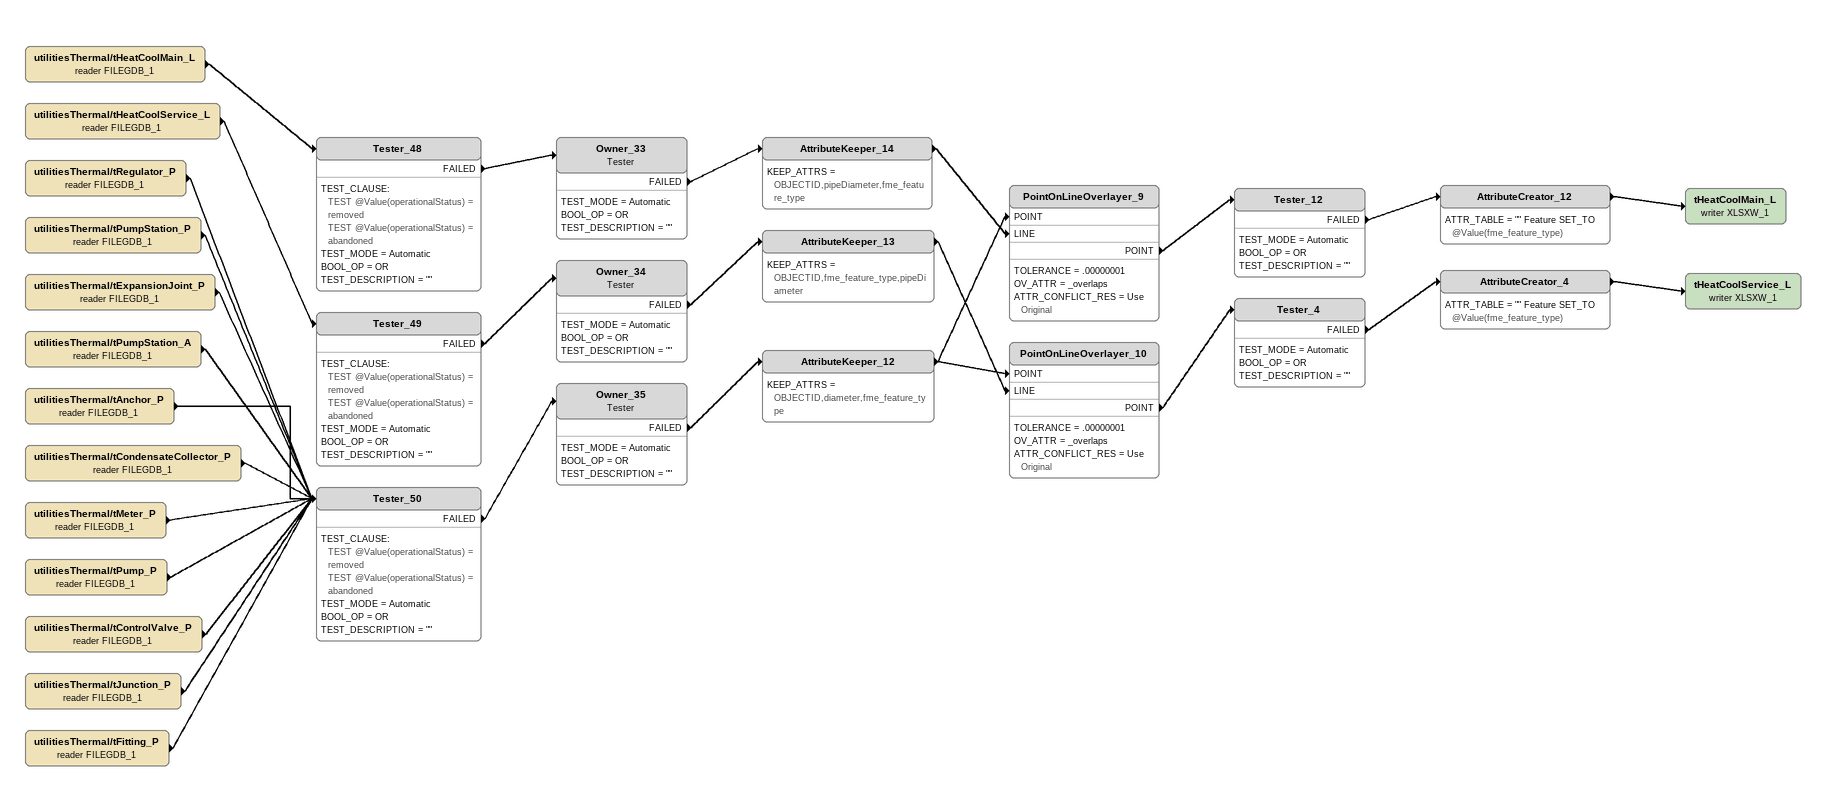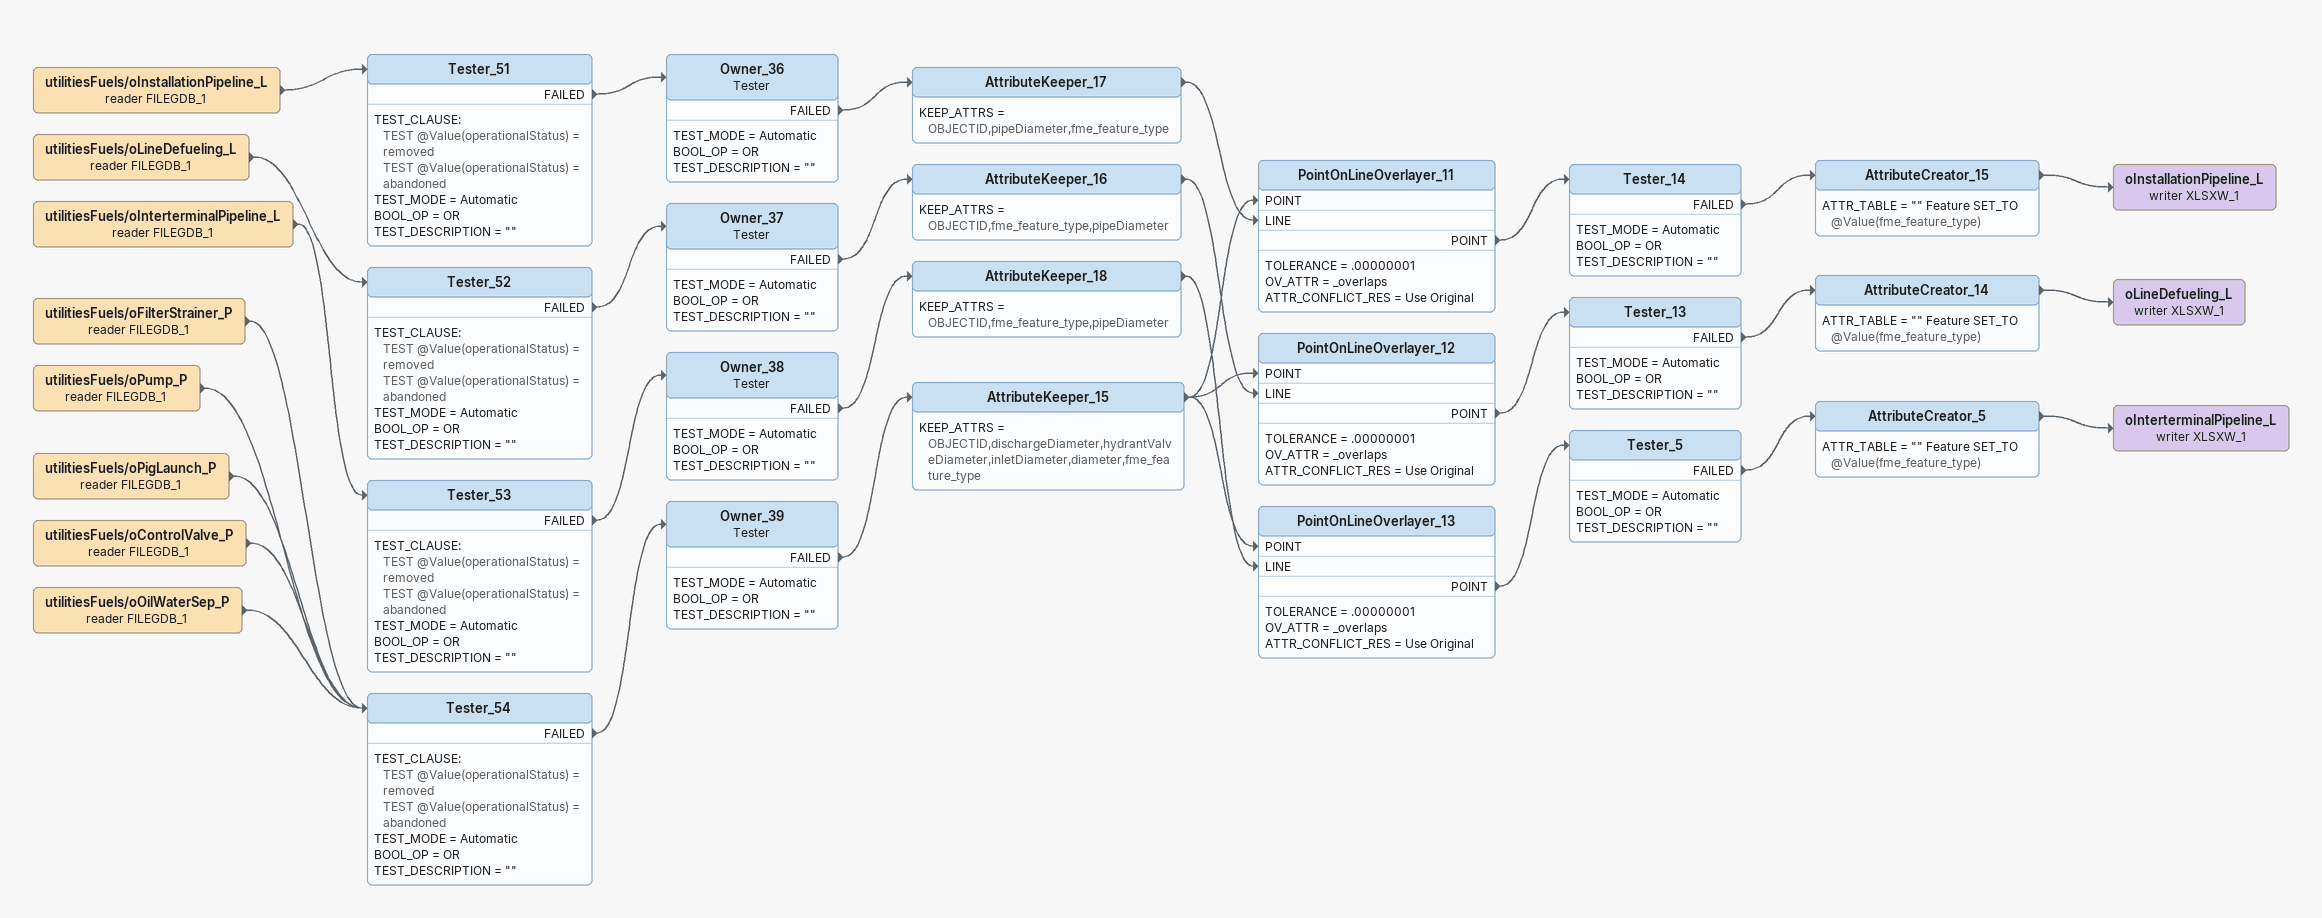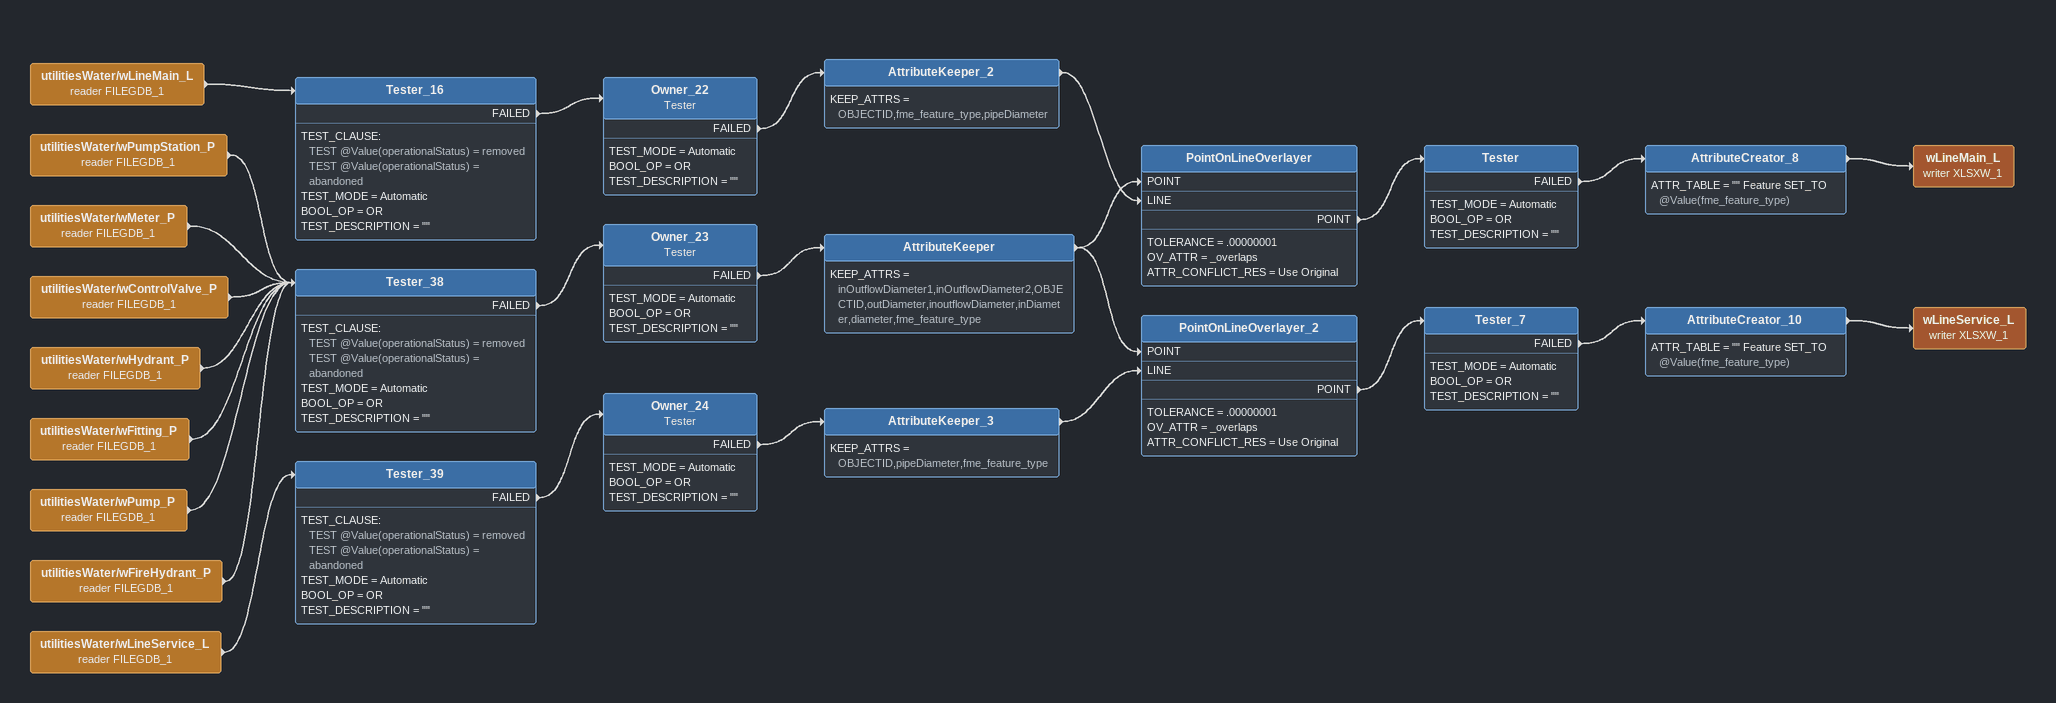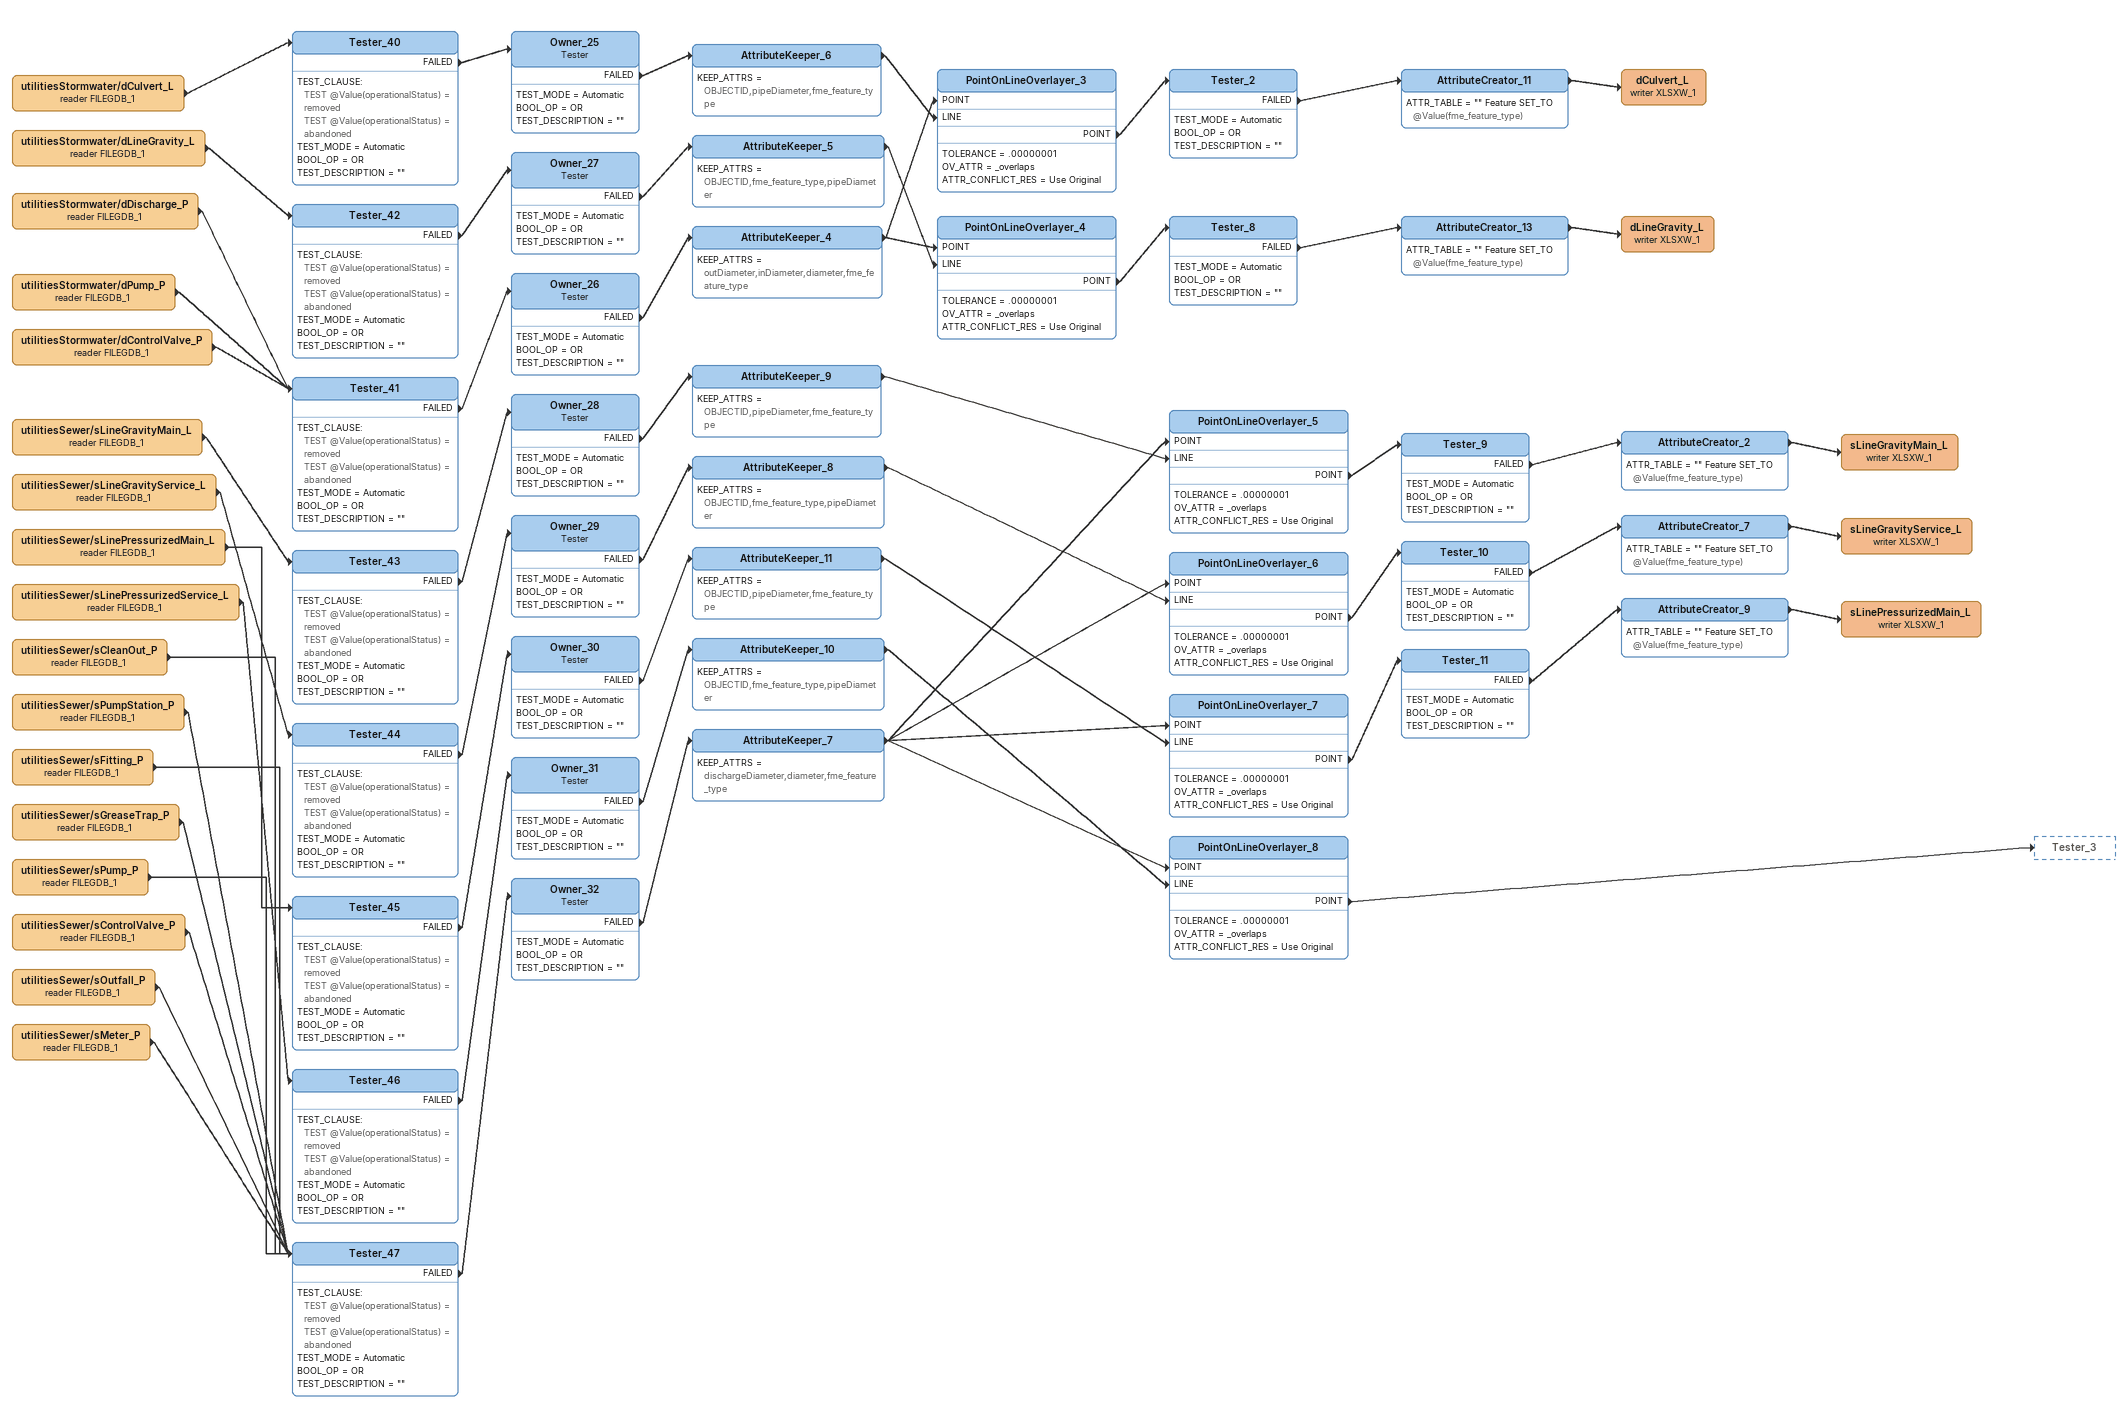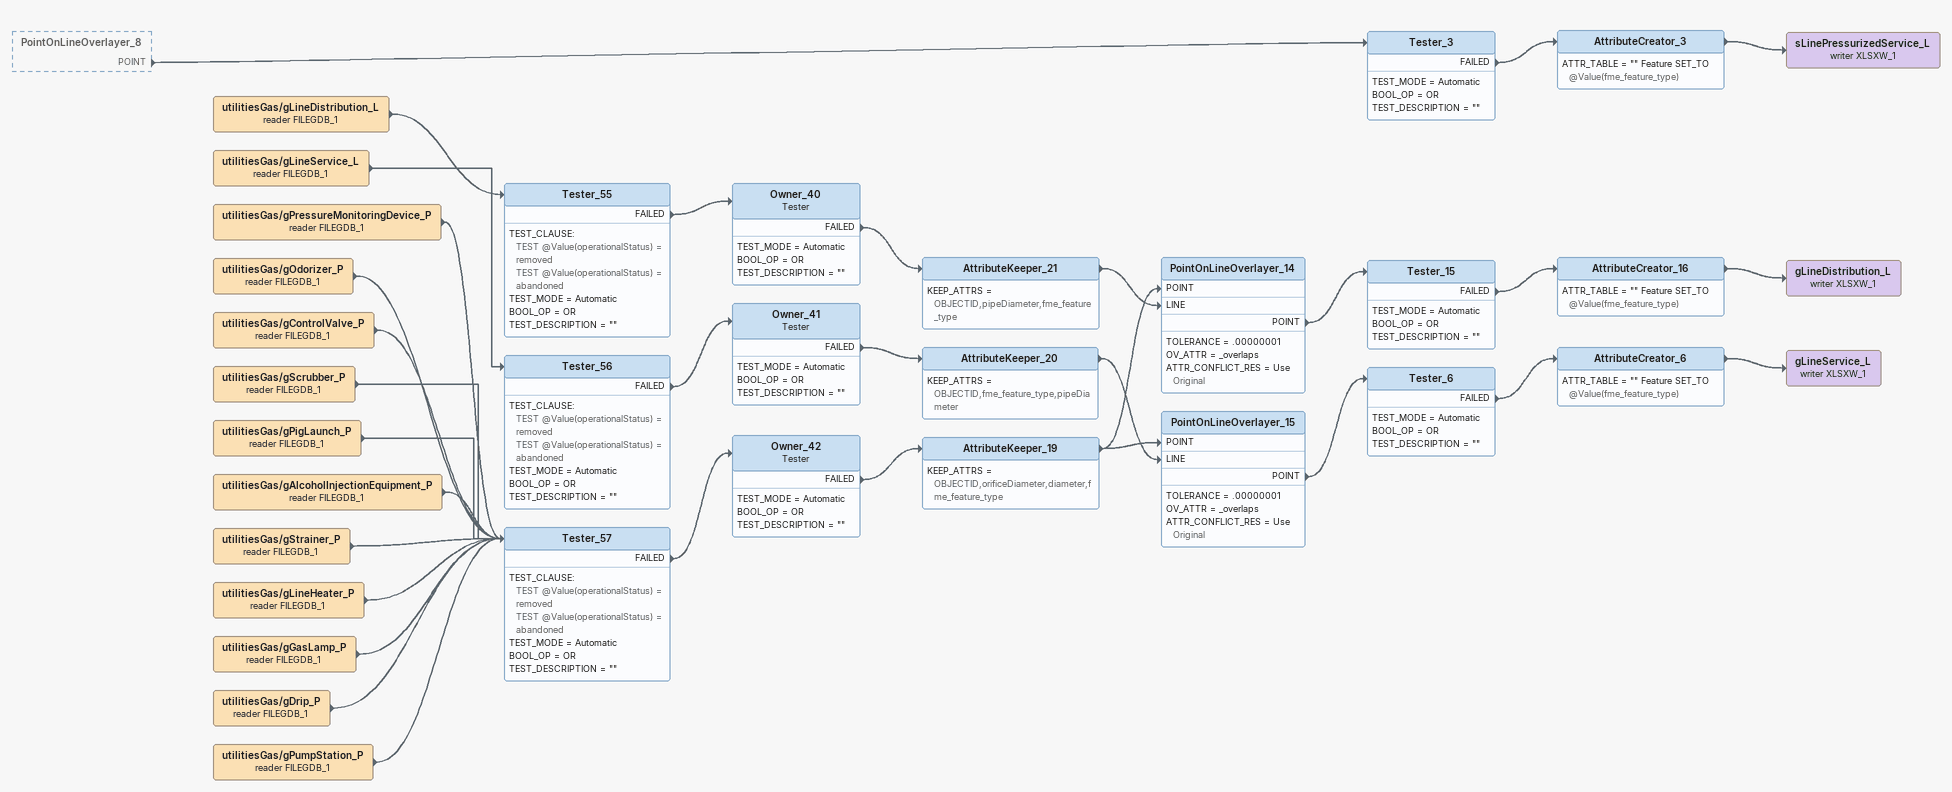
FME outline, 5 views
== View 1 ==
utilitiesThermal/tHeatCoolMain_L (reader FILEGDB_1)
    -> Tester_48
Tester_48
    TEST_CLAUSE:
      TEST @Value(operationalStatus) = removed
      TEST @Value(operationalStatus) = abandoned
    TEST_MODE = Automatic
    BOOL_OP = OR
    TEST_DESCRIPTION = ""
    FAILED -> Owner_33
Owner_33: Tester
    TEST_MODE = Automatic
    BOOL_OP = OR
    TEST_DESCRIPTION = ""
    FAILED -> AttributeKeeper_14
AttributeKeeper_14
    KEEP_ATTRS = OBJECTID,pipeDiameter,fme_feature_type
    -> PointOnLineOverlayer_9 [LINE]
utilitiesThermal/tHeatCoolService_L (reader FILEGDB_1)
    -> Tester_49
Tester_49
    TEST_CLAUSE:
      TEST @Value(operationalStatus) = removed
      TEST @Value(operationalStatus) = abandoned
    TEST_MODE = Automatic
    BOOL_OP = OR
    TEST_DESCRIPTION = ""
    FAILED -> Owner_34
Owner_34: Tester
    TEST_MODE = Automatic
    BOOL_OP = OR
    TEST_DESCRIPTION = ""
    FAILED -> AttributeKeeper_13
AttributeKeeper_13
    KEEP_ATTRS = OBJECTID,fme_feature_type,pipeDiameter
    -> PointOnLineOverlayer_10 [LINE]
utilitiesThermal/tRegulator_P (reader FILEGDB_1)
    -> Tester_50
utilitiesThermal/tPumpStation_P (reader FILEGDB_1)
    -> Tester_50
utilitiesThermal/tExpansionJoint_P (reader FILEGDB_1)
    -> Tester_50
utilitiesThermal/tPumpStation_A (reader FILEGDB_1)
    -> Tester_50
utilitiesThermal/tAnchor_P (reader FILEGDB_1)
    -> Tester_50
utilitiesThermal/tCondensateCollector_P (reader FILEGDB_1)
    -> Tester_50
utilitiesThermal/tMeter_P (reader FILEGDB_1)
    -> Tester_50
utilitiesThermal/tPump_P (reader FILEGDB_1)
    -> Tester_50
utilitiesThermal/tControlValve_P (reader FILEGDB_1)
    -> Tester_50
utilitiesThermal/tJunction_P (reader FILEGDB_1)
    -> Tester_50
utilitiesThermal/tFitting_P (reader FILEGDB_1)
    -> Tester_50
Tester_50
    TEST_CLAUSE:
      TEST @Value(operationalStatus) = removed
      TEST @Value(operationalStatus) = abandoned
    TEST_MODE = Automatic
    BOOL_OP = OR
    TEST_DESCRIPTION = ""
    FAILED -> Owner_35
Owner_35: Tester
    TEST_MODE = Automatic
    BOOL_OP = OR
    TEST_DESCRIPTION = ""
    FAILED -> AttributeKeeper_12
AttributeKeeper_12
    KEEP_ATTRS = OBJECTID,diameter,fme_feature_type
    -> PointOnLineOverlayer_9 [POINT]
    -> PointOnLineOverlayer_10 [POINT]
PointOnLineOverlayer_9
    TOLERANCE = .00000001
    OV_ATTR = _overlaps
    ATTR_CONFLICT_RES = Use Original
    POINT -> Tester_12
Tester_12
    TEST_MODE = Automatic
    BOOL_OP = OR
    TEST_DESCRIPTION = ""
    FAILED -> AttributeCreator_12
AttributeCreator_12
    ATTR_TABLE = "" Feature SET_TO @Value(fme_feature_type)
    -> tHeatCoolMain_L (writer XLSXW_1)
tHeatCoolMain_L (writer XLSXW_1)
PointOnLineOverlayer_10
    TOLERANCE = .00000001
    OV_ATTR = _overlaps
    ATTR_CONFLICT_RES = Use Original
    POINT -> Tester_4
Tester_4
    TEST_MODE = Automatic
    BOOL_OP = OR
    TEST_DESCRIPTION = ""
    FAILED -> AttributeCreator_4
AttributeCreator_4
    ATTR_TABLE = "" Feature SET_TO @Value(fme_feature_type)
    -> tHeatCoolService_L (writer XLSXW_1)
tHeatCoolService_L (writer XLSXW_1)

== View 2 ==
utilitiesFuels/oInstallationPipeline_L (reader FILEGDB_1)
    -> Tester_51
Tester_51
    TEST_CLAUSE:
      TEST @Value(operationalStatus) = removed
      TEST @Value(operationalStatus) = abandoned
    TEST_MODE = Automatic
    BOOL_OP = OR
    TEST_DESCRIPTION = ""
    FAILED -> Owner_36
Owner_36: Tester
    TEST_MODE = Automatic
    BOOL_OP = OR
    TEST_DESCRIPTION = ""
    FAILED -> AttributeKeeper_17
AttributeKeeper_17
    KEEP_ATTRS = OBJECTID,pipeDiameter,fme_feature_type
    -> PointOnLineOverlayer_11 [LINE]
utilitiesFuels/oLineDefueling_L (reader FILEGDB_1)
    -> Tester_52
Tester_52
    TEST_CLAUSE:
      TEST @Value(operationalStatus) = removed
      TEST @Value(operationalStatus) = abandoned
    TEST_MODE = Automatic
    BOOL_OP = OR
    TEST_DESCRIPTION = ""
    FAILED -> Owner_37
Owner_37: Tester
    TEST_MODE = Automatic
    BOOL_OP = OR
    TEST_DESCRIPTION = ""
    FAILED -> AttributeKeeper_16
AttributeKeeper_16
    KEEP_ATTRS = OBJECTID,fme_feature_type,pipeDiameter
    -> PointOnLineOverlayer_12 [LINE]
utilitiesFuels/oInterterminalPipeline_L (reader FILEGDB_1)
    -> Tester_53
Tester_53
    TEST_CLAUSE:
      TEST @Value(operationalStatus) = removed
      TEST @Value(operationalStatus) = abandoned
    TEST_MODE = Automatic
    BOOL_OP = OR
    TEST_DESCRIPTION = ""
    FAILED -> Owner_38
Owner_38: Tester
    TEST_MODE = Automatic
    BOOL_OP = OR
    TEST_DESCRIPTION = ""
    FAILED -> AttributeKeeper_18
AttributeKeeper_18
    KEEP_ATTRS = OBJECTID,fme_feature_type,pipeDiameter
    -> PointOnLineOverlayer_13 [LINE]
utilitiesFuels/oFilterStrainer_P (reader FILEGDB_1)
    -> Tester_54
utilitiesFuels/oPump_P (reader FILEGDB_1)
    -> Tester_54
utilitiesFuels/oPigLaunch_P (reader FILEGDB_1)
    -> Tester_54
utilitiesFuels/oControlValve_P (reader FILEGDB_1)
    -> Tester_54
utilitiesFuels/oOilWaterSep_P (reader FILEGDB_1)
    -> Tester_54
Tester_54
    TEST_CLAUSE:
      TEST @Value(operationalStatus) = removed
      TEST @Value(operationalStatus) = abandoned
    TEST_MODE = Automatic
    BOOL_OP = OR
    TEST_DESCRIPTION = ""
    FAILED -> Owner_39
Owner_39: Tester
    TEST_MODE = Automatic
    BOOL_OP = OR
    TEST_DESCRIPTION = ""
    FAILED -> AttributeKeeper_15
AttributeKeeper_15
    KEEP_ATTRS = OBJECTID,dischargeDiameter,hydrantValveDiameter,inletDiameter,diameter,fme_feature_type
    -> PointOnLineOverlayer_13 [POINT]
    -> PointOnLineOverlayer_12 [POINT]
    -> PointOnLineOverlayer_11 [POINT]
PointOnLineOverlayer_11
    TOLERANCE = .00000001
    OV_ATTR = _overlaps
    ATTR_CONFLICT_RES = Use Original
    POINT -> Tester_14
Tester_14
    TEST_MODE = Automatic
    BOOL_OP = OR
    TEST_DESCRIPTION = ""
    FAILED -> AttributeCreator_15
AttributeCreator_15
    ATTR_TABLE = "" Feature SET_TO @Value(fme_feature_type)
    -> oInstallationPipeline_L (writer XLSXW_1)
oInstallationPipeline_L (writer XLSXW_1)
PointOnLineOverlayer_12
    TOLERANCE = .00000001
    OV_ATTR = _overlaps
    ATTR_CONFLICT_RES = Use Original
    POINT -> Tester_13
Tester_13
    TEST_MODE = Automatic
    BOOL_OP = OR
    TEST_DESCRIPTION = ""
    FAILED -> AttributeCreator_14
AttributeCreator_14
    ATTR_TABLE = "" Feature SET_TO @Value(fme_feature_type)
    -> oLineDefueling_L (writer XLSXW_1)
oLineDefueling_L (writer XLSXW_1)
PointOnLineOverlayer_13
    TOLERANCE = .00000001
    OV_ATTR = _overlaps
    ATTR_CONFLICT_RES = Use Original
    POINT -> Tester_5
Tester_5
    TEST_MODE = Automatic
    BOOL_OP = OR
    TEST_DESCRIPTION = ""
    FAILED -> AttributeCreator_5
AttributeCreator_5
    ATTR_TABLE = "" Feature SET_TO @Value(fme_feature_type)
    -> oInterterminalPipeline_L (writer XLSXW_1)
oInterterminalPipeline_L (writer XLSXW_1)

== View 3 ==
utilitiesWater/wLineMain_L (reader FILEGDB_1)
    -> Tester_16
Tester_16
    TEST_CLAUSE:
      TEST @Value(operationalStatus) = removed
      TEST @Value(operationalStatus) = abandoned
    TEST_MODE = Automatic
    BOOL_OP = OR
    TEST_DESCRIPTION = ""
    FAILED -> Owner_22
Owner_22: Tester
    TEST_MODE = Automatic
    BOOL_OP = OR
    TEST_DESCRIPTION = ""
    FAILED -> AttributeKeeper_2
AttributeKeeper_2
    KEEP_ATTRS = OBJECTID,fme_feature_type,pipeDiameter
    -> PointOnLineOverlayer [LINE]
utilitiesWater/wPumpStation_P (reader FILEGDB_1)
    -> Tester_38
utilitiesWater/wMeter_P (reader FILEGDB_1)
    -> Tester_38
utilitiesWater/wControlValve_P (reader FILEGDB_1)
    -> Tester_38
utilitiesWater/wHydrant_P (reader FILEGDB_1)
    -> Tester_38
utilitiesWater/wFitting_P (reader FILEGDB_1)
    -> Tester_38
utilitiesWater/wPump_P (reader FILEGDB_1)
    -> Tester_38
utilitiesWater/wFireHydrant_P (reader FILEGDB_1)
    -> Tester_38
Tester_38
    TEST_CLAUSE:
      TEST @Value(operationalStatus) = removed
      TEST @Value(operationalStatus) = abandoned
    TEST_MODE = Automatic
    BOOL_OP = OR
    TEST_DESCRIPTION = ""
    FAILED -> Owner_23
Owner_23: Tester
    TEST_MODE = Automatic
    BOOL_OP = OR
    TEST_DESCRIPTION = ""
    FAILED -> AttributeKeeper
AttributeKeeper
    KEEP_ATTRS = inOutflowDiameter1,inOutflowDiameter2,OBJECTID,outDiameter,inoutflowDiameter,inDiameter,diameter,fme_feature_type
    -> PointOnLineOverlayer_2 [POINT]
    -> PointOnLineOverlayer [POINT]
PointOnLineOverlayer
    TOLERANCE = .00000001
    OV_ATTR = _overlaps
    ATTR_CONFLICT_RES = Use Original
    POINT -> Tester
Tester
    TEST_MODE = Automatic
    BOOL_OP = OR
    TEST_DESCRIPTION = ""
    FAILED -> AttributeCreator_8
AttributeCreator_8
    ATTR_TABLE = "" Feature SET_TO @Value(fme_feature_type)
    -> wLineMain_L (writer XLSXW_1)
wLineMain_L (writer XLSXW_1)
utilitiesWater/wLineService_L (reader FILEGDB_1)
    -> Tester_39
Tester_39
    TEST_CLAUSE:
      TEST @Value(operationalStatus) = removed
      TEST @Value(operationalStatus) = abandoned
    TEST_MODE = Automatic
    BOOL_OP = OR
    TEST_DESCRIPTION = ""
    FAILED -> Owner_24
Owner_24: Tester
    TEST_MODE = Automatic
    BOOL_OP = OR
    TEST_DESCRIPTION = ""
    FAILED -> AttributeKeeper_3
AttributeKeeper_3
    KEEP_ATTRS = OBJECTID,pipeDiameter,fme_feature_type
    -> PointOnLineOverlayer_2 [LINE]
PointOnLineOverlayer_2
    TOLERANCE = .00000001
    OV_ATTR = _overlaps
    ATTR_CONFLICT_RES = Use Original
    POINT -> Tester_7
Tester_7
    TEST_MODE = Automatic
    BOOL_OP = OR
    TEST_DESCRIPTION = ""
    FAILED -> AttributeCreator_10
AttributeCreator_10
    ATTR_TABLE = "" Feature SET_TO @Value(fme_feature_type)
    -> wLineService_L (writer XLSXW_1)
wLineService_L (writer XLSXW_1)

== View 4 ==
utilitiesStormwater/dCulvert_L (reader FILEGDB_1)
    -> Tester_40
Tester_40
    TEST_CLAUSE:
      TEST @Value(operationalStatus) = removed
      TEST @Value(operationalStatus) = abandoned
    TEST_MODE = Automatic
    BOOL_OP = OR
    TEST_DESCRIPTION = ""
    FAILED -> Owner_25
Owner_25: Tester
    TEST_MODE = Automatic
    BOOL_OP = OR
    TEST_DESCRIPTION = ""
    FAILED -> AttributeKeeper_6
AttributeKeeper_6
    KEEP_ATTRS = OBJECTID,pipeDiameter,fme_feature_type
    -> PointOnLineOverlayer_3 [LINE]
utilitiesStormwater/dLineGravity_L (reader FILEGDB_1)
    -> Tester_42
Tester_42
    TEST_CLAUSE:
      TEST @Value(operationalStatus) = removed
      TEST @Value(operationalStatus) = abandoned
    TEST_MODE = Automatic
    BOOL_OP = OR
    TEST_DESCRIPTION = ""
    FAILED -> Owner_27
Owner_27: Tester
    TEST_MODE = Automatic
    BOOL_OP = OR
    TEST_DESCRIPTION = ""
    FAILED -> AttributeKeeper_5
AttributeKeeper_5
    KEEP_ATTRS = OBJECTID,fme_feature_type,pipeDiameter
    -> PointOnLineOverlayer_4 [LINE]
utilitiesStormwater/dDischarge_P (reader FILEGDB_1)
    -> Tester_41
utilitiesStormwater/dPump_P (reader FILEGDB_1)
    -> Tester_41
utilitiesStormwater/dControlValve_P (reader FILEGDB_1)
    -> Tester_41
Tester_41
    TEST_CLAUSE:
      TEST @Value(operationalStatus) = removed
      TEST @Value(operationalStatus) = abandoned
    TEST_MODE = Automatic
    BOOL_OP = OR
    TEST_DESCRIPTION = ""
    FAILED -> Owner_26
Owner_26: Tester
    TEST_MODE = Automatic
    BOOL_OP = OR
    TEST_DESCRIPTION = ""
    FAILED -> AttributeKeeper_4
AttributeKeeper_4
    KEEP_ATTRS = outDiameter,inDiameter,diameter,fme_feature_type
    -> PointOnLineOverlayer_4 [POINT]
    -> PointOnLineOverlayer_3 [POINT]
PointOnLineOverlayer_3
    TOLERANCE = .00000001
    OV_ATTR = _overlaps
    ATTR_CONFLICT_RES = Use Original
    POINT -> Tester_2
Tester_2
    TEST_MODE = Automatic
    BOOL_OP = OR
    TEST_DESCRIPTION = ""
    FAILED -> AttributeCreator_11
AttributeCreator_11
    ATTR_TABLE = "" Feature SET_TO @Value(fme_feature_type)
    -> dCulvert_L (writer XLSXW_1)
dCulvert_L (writer XLSXW_1)
PointOnLineOverlayer_4
    TOLERANCE = .00000001
    OV_ATTR = _overlaps
    ATTR_CONFLICT_RES = Use Original
    POINT -> Tester_8
Tester_8
    TEST_MODE = Automatic
    BOOL_OP = OR
    TEST_DESCRIPTION = ""
    FAILED -> AttributeCreator_13
AttributeCreator_13
    ATTR_TABLE = "" Feature SET_TO @Value(fme_feature_type)
    -> dLineGravity_L (writer XLSXW_1)
dLineGravity_L (writer XLSXW_1)
utilitiesSewer/sLineGravityMain_L (reader FILEGDB_1)
    -> Tester_43
Tester_43
    TEST_CLAUSE:
      TEST @Value(operationalStatus) = removed
      TEST @Value(operationalStatus) = abandoned
    TEST_MODE = Automatic
    BOOL_OP = OR
    TEST_DESCRIPTION = ""
    FAILED -> Owner_28
Owner_28: Tester
    TEST_MODE = Automatic
    BOOL_OP = OR
    TEST_DESCRIPTION = ""
    FAILED -> AttributeKeeper_9
AttributeKeeper_9
    KEEP_ATTRS = OBJECTID,pipeDiameter,fme_feature_type
    -> PointOnLineOverlayer_5 [LINE]
utilitiesSewer/sLineGravityService_L (reader FILEGDB_1)
    -> Tester_44
Tester_44
    TEST_CLAUSE:
      TEST @Value(operationalStatus) = removed
      TEST @Value(operationalStatus) = abandoned
    TEST_MODE = Automatic
    BOOL_OP = OR
    TEST_DESCRIPTION = ""
    FAILED -> Owner_29
Owner_29: Tester
    TEST_MODE = Automatic
    BOOL_OP = OR
    TEST_DESCRIPTION = ""
    FAILED -> AttributeKeeper_8
AttributeKeeper_8
    KEEP_ATTRS = OBJECTID,fme_feature_type,pipeDiameter
    -> PointOnLineOverlayer_6 [LINE]
utilitiesSewer/sLinePressurizedMain_L (reader FILEGDB_1)
    -> Tester_45
Tester_45
    TEST_CLAUSE:
      TEST @Value(operationalStatus) = removed
      TEST @Value(operationalStatus) = abandoned
    TEST_MODE = Automatic
    BOOL_OP = OR
    TEST_DESCRIPTION = ""
    FAILED -> Owner_30
Owner_30: Tester
    TEST_MODE = Automatic
    BOOL_OP = OR
    TEST_DESCRIPTION = ""
    FAILED -> AttributeKeeper_11
AttributeKeeper_11
    KEEP_ATTRS = OBJECTID,pipeDiameter,fme_feature_type
    -> PointOnLineOverlayer_7 [LINE]
utilitiesSewer/sLinePressurizedService_L (reader FILEGDB_1)
    -> Tester_46
Tester_46
    TEST_CLAUSE:
      TEST @Value(operationalStatus) = removed
      TEST @Value(operationalStatus) = abandoned
    TEST_MODE = Automatic
    BOOL_OP = OR
    TEST_DESCRIPTION = ""
    FAILED -> Owner_31
Owner_31: Tester
    TEST_MODE = Automatic
    BOOL_OP = OR
    TEST_DESCRIPTION = ""
    FAILED -> AttributeKeeper_10
AttributeKeeper_10
    KEEP_ATTRS = OBJECTID,fme_feature_type,pipeDiameter
    -> PointOnLineOverlayer_8 [LINE]
utilitiesSewer/sCleanOut_P (reader FILEGDB_1)
    -> Tester_47
utilitiesSewer/sPumpStation_P (reader FILEGDB_1)
    -> Tester_47
utilitiesSewer/sFitting_P (reader FILEGDB_1)
    -> Tester_47
utilitiesSewer/sGreaseTrap_P (reader FILEGDB_1)
    -> Tester_47
utilitiesSewer/sPump_P (reader FILEGDB_1)
    -> Tester_47
utilitiesSewer/sControlValve_P (reader FILEGDB_1)
    -> Tester_47
utilitiesSewer/sOutfall_P (reader FILEGDB_1)
    -> Tester_47
utilitiesSewer/sMeter_P (reader FILEGDB_1)
    -> Tester_47
Tester_47
    TEST_CLAUSE:
      TEST @Value(operationalStatus) = removed
      TEST @Value(operationalStatus) = abandoned
    TEST_MODE = Automatic
    BOOL_OP = OR
    TEST_DESCRIPTION = ""
    FAILED -> Owner_32
Owner_32: Tester
    TEST_MODE = Automatic
    BOOL_OP = OR
    TEST_DESCRIPTION = ""
    FAILED -> AttributeKeeper_7
AttributeKeeper_7
    KEEP_ATTRS = dischargeDiameter,diameter,fme_feature_type
    -> PointOnLineOverlayer_5 [POINT]
    -> PointOnLineOverlayer_6 [POINT]
    -> PointOnLineOverlayer_7 [POINT]
    -> PointOnLineOverlayer_8 [POINT]
PointOnLineOverlayer_5
    TOLERANCE = .00000001
    OV_ATTR = _overlaps
    ATTR_CONFLICT_RES = Use Original
    POINT -> Tester_9
Tester_9
    TEST_MODE = Automatic
    BOOL_OP = OR
    TEST_DESCRIPTION = ""
    FAILED -> AttributeCreator_2
AttributeCreator_2
    ATTR_TABLE = "" Feature SET_TO @Value(fme_feature_type)
    -> sLineGravityMain_L (writer XLSXW_1)
sLineGravityMain_L (writer XLSXW_1)
PointOnLineOverlayer_6
    TOLERANCE = .00000001
    OV_ATTR = _overlaps
    ATTR_CONFLICT_RES = Use Original
    POINT -> Tester_10
Tester_10
    TEST_MODE = Automatic
    BOOL_OP = OR
    TEST_DESCRIPTION = ""
    FAILED -> AttributeCreator_7
AttributeCreator_7
    ATTR_TABLE = "" Feature SET_TO @Value(fme_feature_type)
    -> sLineGravityService_L (writer XLSXW_1)
sLineGravityService_L (writer XLSXW_1)
PointOnLineOverlayer_7
    TOLERANCE = .00000001
    OV_ATTR = _overlaps
    ATTR_CONFLICT_RES = Use Original
    POINT -> Tester_11
Tester_11
    TEST_MODE = Automatic
    BOOL_OP = OR
    TEST_DESCRIPTION = ""
    FAILED -> AttributeCreator_9
AttributeCreator_9
    ATTR_TABLE = "" Feature SET_TO @Value(fme_feature_type)
    -> sLinePressurizedMain_L (writer XLSXW_1)
sLinePressurizedMain_L (writer XLSXW_1)
PointOnLineOverlayer_8
    TOLERANCE = .00000001
    OV_ATTR = _overlaps
    ATTR_CONFLICT_RES = Use Original
    POINT -> Tester_3

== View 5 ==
PointOnLineOverlayer_8 [outside]
    POINT -> Tester_3
Tester_3
    TEST_MODE = Automatic
    BOOL_OP = OR
    TEST_DESCRIPTION = ""
    FAILED -> AttributeCreator_3
AttributeCreator_3
    ATTR_TABLE = "" Feature SET_TO @Value(fme_feature_type)
    -> sLinePressurizedService_L (writer XLSXW_1)
sLinePressurizedService_L (writer XLSXW_1)
utilitiesGas/gLineDistribution_L (reader FILEGDB_1)
    -> Tester_55
Tester_55
    TEST_CLAUSE:
      TEST @Value(operationalStatus) = removed
      TEST @Value(operationalStatus) = abandoned
    TEST_MODE = Automatic
    BOOL_OP = OR
    TEST_DESCRIPTION = ""
    FAILED -> Owner_40
Owner_40: Tester
    TEST_MODE = Automatic
    BOOL_OP = OR
    TEST_DESCRIPTION = ""
    FAILED -> AttributeKeeper_21
AttributeKeeper_21
    KEEP_ATTRS = OBJECTID,pipeDiameter,fme_feature_type
    -> PointOnLineOverlayer_14 [LINE]
utilitiesGas/gLineService_L (reader FILEGDB_1)
    -> Tester_56
Tester_56
    TEST_CLAUSE:
      TEST @Value(operationalStatus) = removed
      TEST @Value(operationalStatus) = abandoned
    TEST_MODE = Automatic
    BOOL_OP = OR
    TEST_DESCRIPTION = ""
    FAILED -> Owner_41
Owner_41: Tester
    TEST_MODE = Automatic
    BOOL_OP = OR
    TEST_DESCRIPTION = ""
    FAILED -> AttributeKeeper_20
AttributeKeeper_20
    KEEP_ATTRS = OBJECTID,fme_feature_type,pipeDiameter
    -> PointOnLineOverlayer_15 [LINE]
utilitiesGas/gPressureMonitoringDevice_P (reader FILEGDB_1)
    -> Tester_57
utilitiesGas/gOdorizer_P (reader FILEGDB_1)
    -> Tester_57
utilitiesGas/gControlValve_P (reader FILEGDB_1)
    -> Tester_57
utilitiesGas/gScrubber_P (reader FILEGDB_1)
    -> Tester_57
utilitiesGas/gPigLaunch_P (reader FILEGDB_1)
    -> Tester_57
utilitiesGas/gAlcoholInjectionEquipment_P (reader FILEGDB_1)
    -> Tester_57
utilitiesGas/gStrainer_P (reader FILEGDB_1)
    -> Tester_57
utilitiesGas/gLineHeater_P (reader FILEGDB_1)
    -> Tester_57
utilitiesGas/gGasLamp_P (reader FILEGDB_1)
    -> Tester_57
utilitiesGas/gDrip_P (reader FILEGDB_1)
    -> Tester_57
utilitiesGas/gPumpStation_P (reader FILEGDB_1)
    -> Tester_57
Tester_57
    TEST_CLAUSE:
      TEST @Value(operationalStatus) = removed
      TEST @Value(operationalStatus) = abandoned
    TEST_MODE = Automatic
    BOOL_OP = OR
    TEST_DESCRIPTION = ""
    FAILED -> Owner_42
Owner_42: Tester
    TEST_MODE = Automatic
    BOOL_OP = OR
    TEST_DESCRIPTION = ""
    FAILED -> AttributeKeeper_19
AttributeKeeper_19
    KEEP_ATTRS = OBJECTID,orificeDiameter,diameter,fme_feature_type
    -> PointOnLineOverlayer_15 [POINT]
    -> PointOnLineOverlayer_14 [POINT]
PointOnLineOverlayer_14
    TOLERANCE = .00000001
    OV_ATTR = _overlaps
    ATTR_CONFLICT_RES = Use Original
    POINT -> Tester_15
Tester_15
    TEST_MODE = Automatic
    BOOL_OP = OR
    TEST_DESCRIPTION = ""
    FAILED -> AttributeCreator_16
AttributeCreator_16
    ATTR_TABLE = "" Feature SET_TO @Value(fme_feature_type)
    -> gLineDistribution_L (writer XLSXW_1)
gLineDistribution_L (writer XLSXW_1)
PointOnLineOverlayer_15
    TOLERANCE = .00000001
    OV_ATTR = _overlaps
    ATTR_CONFLICT_RES = Use Original
    POINT -> Tester_6
Tester_6
    TEST_MODE = Automatic
    BOOL_OP = OR
    TEST_DESCRIPTION = ""
    FAILED -> AttributeCreator_6
AttributeCreator_6
    ATTR_TABLE = "" Feature SET_TO @Value(fme_feature_type)
    -> gLineService_L (writer XLSXW_1)
gLineService_L (writer XLSXW_1)
